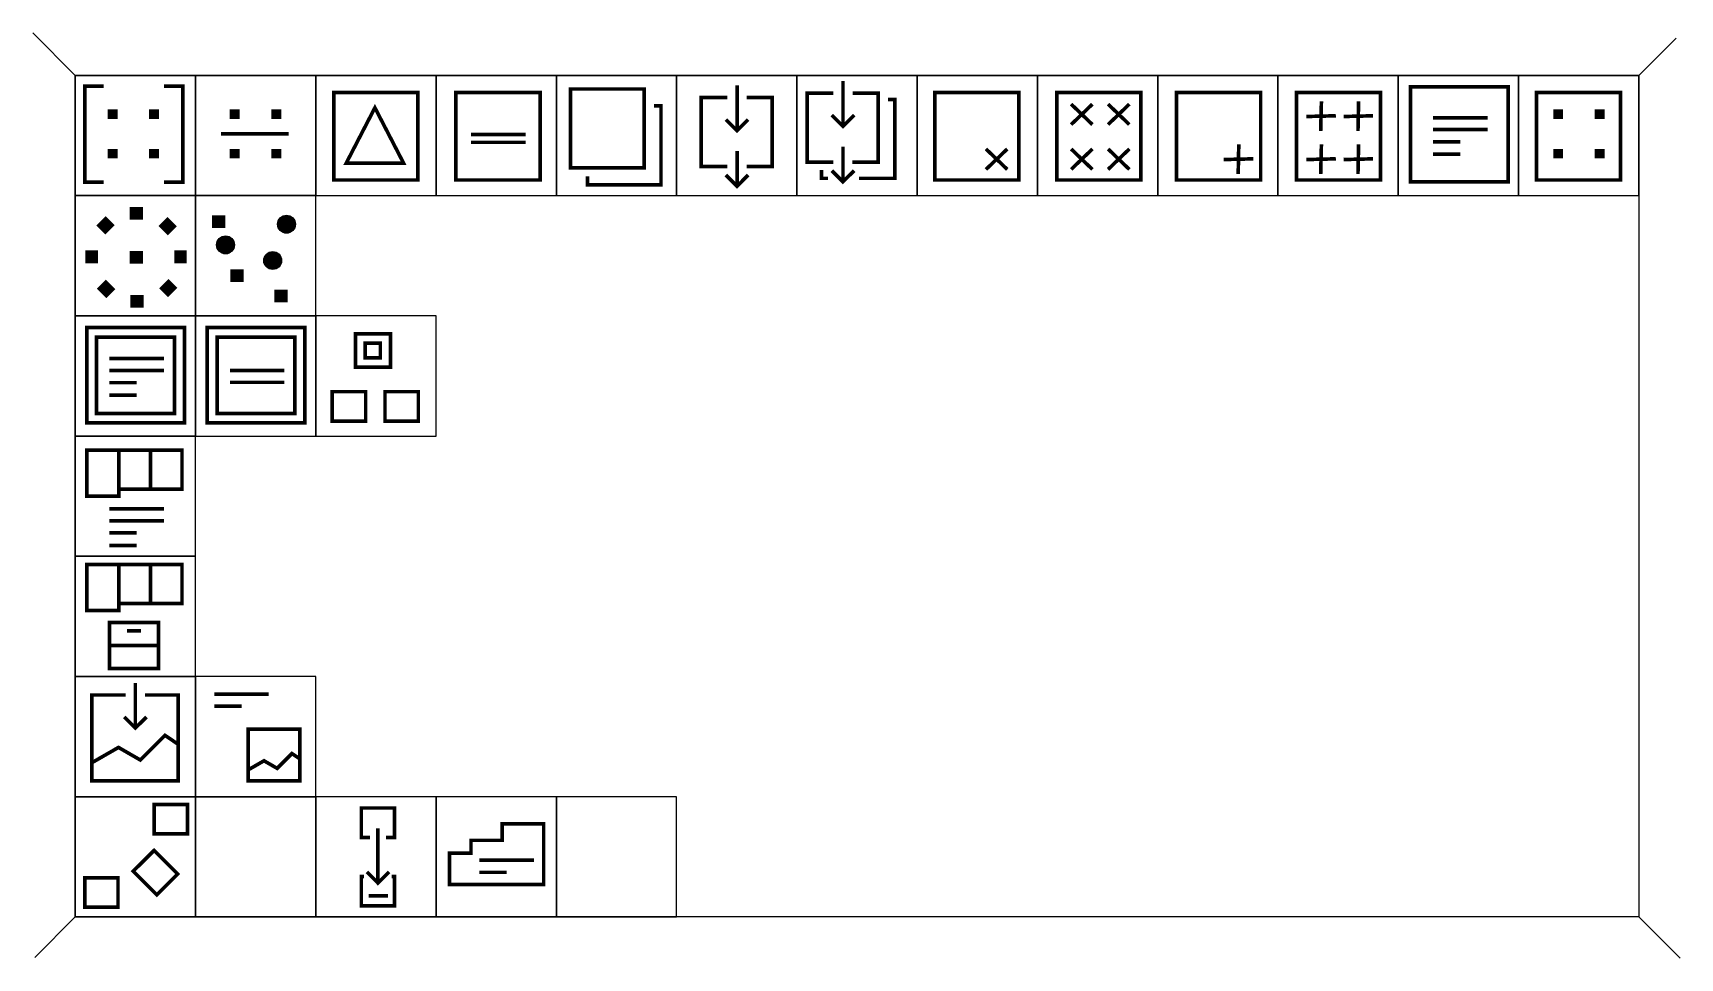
# Model space of a CAD drawing. Header units: millimetres. Extents: x 1901 to 15596, y -5093 to 2602.
import ezdxf

# ---------------------------------------------------------------- set-up
doc = ezdxf.new("R2010")
doc.units = ezdxf.units.MM
doc.layers.add('c1', color=140, linetype='Continuous')
doc.layers.add('c2', color=30, linetype='Continuous')
doc.layers.add('frame', color=7, linetype='Continuous', plot=False)

msp = doc.modelspace()

# ---------------------------------------------------------------- hatches: boundary and pattern name
at = {"layer": 'c1'}
h = msp.add_hatch(color=256, dxfattribs=at)
h.dxf.hatch_style = 1
h.paths.add_polyline_path([(2604, 1966), (2522, 1966), (2522, 1887), (2604, 1887)])
h = msp.add_hatch(color=256, dxfattribs=at)
h.dxf.hatch_style = 1
h.paths.add_polyline_path([(2949, 1966), (2866, 1966), (2866, 1887), (2949, 1887)])
h = msp.add_hatch(color=256, dxfattribs=at)
h.dxf.hatch_style = 1
h.paths.add_polyline_path([(3620, 1966), (3537, 1966), (3537, 1887), (3620, 1887)])
h = msp.add_hatch(color=256, dxfattribs=at)
h.dxf.hatch_style = 1
h.paths.add_polyline_path([(3965, 1966), (3882, 1966), (3882, 1887), (3965, 1887)])
h = msp.add_hatch(color=256, dxfattribs=at)
h.dxf.hatch_style = 1
h.paths.add_polyline_path([(2604, 1638), (2522, 1638), (2522, 1559), (2604, 1559)])
h = msp.add_hatch(color=256, dxfattribs=at)
h.dxf.hatch_style = 1
h.paths.add_polyline_path([(2949, 1638), (2866, 1638), (2866, 1559), (2949, 1559)])
h = msp.add_hatch(color=256, dxfattribs=at)
h.dxf.hatch_style = 1
h.paths.add_polyline_path([(3620, 1638), (3537, 1638), (3537, 1559), (3620, 1559)])
h = msp.add_hatch(color=256, dxfattribs=at)
h.dxf.hatch_style = 1
h.paths.add_polyline_path([(3965, 1638), (3882, 1638), (3882, 1559), (3965, 1559)])
h = msp.add_hatch(color=256, dxfattribs=at)
h.dxf.hatch_style = 1
h.paths.add_polyline_path([(4084, 1011, 1), (3935, 1011, 1)])
h = msp.add_hatch(color=256, dxfattribs=at)
h.dxf.hatch_style = 1
h.paths.add_polyline_path([(3577, 839, 1), (3428, 839, 1)])
h = msp.add_hatch(color=256, dxfattribs=at)
h.dxf.hatch_style = 1
h.paths.add_polyline_path([(2815, 788), (2704, 788), (2704, 682), (2815, 682)])
h = msp.add_hatch(color=256, dxfattribs=at)
h.dxf.hatch_style = 1
h.paths.add_polyline_path([(3968, 709, 1), (3819, 709, 1)])
at = {"layer": 'c2'}
h = msp.add_hatch(color=256, dxfattribs=at)
h.dxf.hatch_style = 1
h.paths.add_polyline_path([(14624, 1966), (14541, 1966), (14541, 1887), (14624, 1887)])
h = msp.add_hatch(color=256, dxfattribs=at)
h.dxf.hatch_style = 1
h.paths.add_polyline_path([(14969, 1966), (14886, 1966), (14886, 1887), (14969, 1887)])
h = msp.add_hatch(color=256, dxfattribs=at)
h.dxf.hatch_style = 1
h.paths.add_polyline_path([(14624, 1638), (14541, 1638), (14541, 1559), (14624, 1559)])
h = msp.add_hatch(color=256, dxfattribs=at)
h.dxf.hatch_style = 1
h.paths.add_polyline_path([(14969, 1638), (14886, 1638), (14886, 1559), (14969, 1559)])
h = msp.add_hatch(color=256, dxfattribs=at)
h.dxf.hatch_style = 1
h.paths.add_polyline_path([(2815, 1154), (2704, 1154), (2704, 1048), (2815, 1048)])
h = msp.add_hatch(color=256, dxfattribs=at)
h.dxf.hatch_style = 1
h.paths.add_polyline_path([(2427, 1001), (2505, 1079), (2580, 1004), (2502, 926)])
h = msp.add_hatch(color=256, dxfattribs=at)
h.dxf.hatch_style = 1
h.paths.add_polyline_path([(3097, 994), (3019, 1072), (2945, 997), (3023, 919)])
h = msp.add_hatch(color=256, dxfattribs=at)
h.dxf.hatch_style = 1
h.paths.add_polyline_path([(3500, 1085), (3390, 1085), (3390, 979), (3500, 979)])
h = msp.add_hatch(color=256, dxfattribs=at)
h.dxf.hatch_style = 1
h.paths.add_polyline_path([(2336, 685), (2336, 795), (2441, 795), (2441, 685)])
h = msp.add_hatch(color=256, dxfattribs=at)
h.dxf.hatch_style = 1
h.paths.add_polyline_path([(3180, 685), (3180, 795), (3075, 795), (3075, 685)])
h = msp.add_hatch(color=256, dxfattribs=at)
h.dxf.hatch_style = 1
h.paths.add_polyline_path([(2432, 474), (2510, 396), (2585, 471), (2507, 549)])
h = msp.add_hatch(color=256, dxfattribs=at)
h.dxf.hatch_style = 1
h.paths.add_polyline_path([(3024, 404), (3102, 482), (3028, 556), (2950, 478)])
h = msp.add_hatch(color=256, dxfattribs=at)
h.dxf.hatch_style = 1
h.paths.add_polyline_path([(3652, 636), (3542, 636), (3542, 530), (3652, 530)])
h = msp.add_hatch(color=256, dxfattribs=at)
h.dxf.hatch_style = 1
h.paths.add_polyline_path([(2711, 316), (2822, 316), (2822, 421), (2711, 421)])
h = msp.add_hatch(color=256, dxfattribs=at)
h.dxf.hatch_style = 1
h.paths.add_polyline_path([(4018, 468), (3908, 468), (3908, 362), (4018, 362)])

# ---------------------------------------------------------------- linework, layer by layer
for p, q in [((2253, 2249), (1901, 2602)), ((15253, 2249), (15564, 2560)), ((2253, -4751), (1915, -5089)), ((15253, -4751), (15596, -5093))]:
    msp.add_line(p, q)
at = {"layer": 'c1', "const_width": 30}
for points in [[(5101, 1379), (4402, 1379), (4402, 2107), (5101, 2107)], [(6117, 1379), (5418, 1379), (5418, 2107), (6117, 2107)], [(6982, 1480), (6371, 1480), (6371, 2136), (6982, 2136)], [(10098, 1379), (9399, 1379), (9399, 2107), (10098, 2107)], [(11113, 1379), (10414, 1379), (10414, 2107), (11113, 2107)], [(12109, 1379), (11410, 1379), (11410, 2107), (12109, 2107)], [(13105, 1379), (12406, 1379), (12406, 2107), (13105, 2107)], [(14166, 1363), (13354, 1363), (13354, 2154), (14166, 2154)], [(15102, 1379), (14403, 1379), (14403, 2107), (15102, 2107)], [(3160, -640), (2348, -640), (2348, 151), (3160, 151)], [(4162, -640), (3350, -640), (3350, 151), (4162, 151)], [(3077, -563), (2430, -563), (2430, 72), (3077, 72)], [(4079, -563), (3432, -563), (3432, 72), (4079, 72)], [(4873, -178), (4582, -178), (4582, 99), (4873, 99)], [(4789, -101), (4663, -101), (4663, 21), (4789, 21)], [(2614, -1251), (2348, -1251), (2348, -868), (2614, -868)], [(3140, -1192), (2614, -1192), (2614, -868), (3140, -868)], [(2614, -2202), (2348, -2202), (2348, -1819), (2614, -1819)], [(3140, -2143), (2614, -2143), (2614, -1819), (3140, -1819)], [(3186, -4060), (2909, -4060), (2909, -3815), (3186, -3815)], [(5365, -4481), (6147, -4481), (6147, -3977), (5803, -3977), (5803, -4114), (5543, -4114), (5543, -4220), (5365, -4220), (5365, -4481)], [(2930, -4567), (2734, -4371), (2908, -4198), (3104, -4394)]]:
    msp.add_lwpolyline(points, close=True, dxfattribs=at)
for points in [[(7674, 1492), (7457, 1492), (7457, 2065), (7675, 2065)], [(7835, 2065), (8046, 2065), (8046, 1492), (7834, 1492)], [(8555, 1528), (8339, 1528), (8339, 2102), (8556, 2102)], [(8716, 2102), (8928, 2102), (8928, 1528), (8715, 1528)], [(2877, -1192), (2877, -868)], [(2877, -2143), (2877, -1819)], [(2671, -3618), (2391, -3618), (2391, -2905), (2672, -2905)], [(2832, -2905), (3107, -2905), (3107, -3618), (2455, -3618)], [(2391, -3468), (2612, -3341), (2794, -3446), (2999, -3241), (3107, -3314)], [(3858, -3618), (3690, -3618), (3690, -3190), (3858, -3190)], [(3858, -3190), (4119, -3190), (4119, -3618), (3728, -3618)], [(3690, -3528), (3822, -3452), (3931, -3515), (4054, -3392), (4119, -3435)], [(4702, -4090), (4631, -4090), (4631, -3845), (4908, -3845), (4908, -4090), (4836, -4090)], [(4769, -4013), (4769, -4469)]]:
    msp.add_lwpolyline(points, dxfattribs=at)
at = {"layer": 'c1'}
msp.add_lwpolyline([(4862, -4376, 30, 30, 0), (4769, -4469, 30, 30, 0), (4677, -4376, 0, 0, 0)], format="xyseb", dxfattribs=at)
for centre in [(4009, 1011), (3502, 839), (3894, 709)]:
    msp.add_circle(centre, 74.5, dxfattribs=at)
at = {"layer": 'c2', "const_width": 30}
for points in [[(8636, 2203), (8636, 1826)], [(2489, 2159), (2333, 2159), (2333, 1362), (2489, 1362)], [(2989, 2159), (3146, 2159), (3146, 1362), (2989, 1362)], [(7755, 2166), (7755, 1790)], [(9009, 2048), (9068, 2048), (9068, 1393), (8768, 1393)], [(7064, 1995), (7123, 1995), (7123, 1339), (6512, 1339), (6512, 1409)], [(10533, 2010), (10710, 1840)], [(10710, 2010), (10533, 1840)], [(10840, 2010), (11017, 1840)], [(11017, 2010), (10840, 1840)], [(12488, 1907), (12734, 1913)], [(12614, 2033), (12608, 1787)], [(12798, 1907), (13043, 1913)], [(12923, 2033), (12918, 1787)], [(13543, 1897), (13996, 1897)], [(13543, 1798), (13996, 1798)], [(3464, 1763), (4026, 1763)], [(5544, 1757), (5997, 1757)], [(5544, 1692), (5997, 1692)], [(8636, 1656), (8636, 1364)], [(9825, 1637), (10002, 1467)], [(10002, 1637), (9825, 1467)], [(10533, 1637), (10710, 1467)], [(10710, 1637), (10533, 1467)], [(10840, 1637), (11017, 1467)], [(11017, 1637), (10840, 1467)], [(11927, 1675), (11922, 1429)], [(12614, 1675), (12608, 1429)], [(12923, 1675), (12918, 1429)], [(13543, 1697), (13770, 1697)], [(7755, 1619), (7755, 1327)], [(11802, 1549), (12047, 1555)], [(12488, 1549), (12734, 1555)], [(12798, 1549), (13043, 1555)], [(13543, 1593), (13770, 1593)], [(8510, 1393), (8457, 1393), (8457, 1462)], [(2537, -106), (2990, -106)], [(2537, -205), (2990, -205)], [(3539, -205), (3992, -205)], [(2537, -307), (2764, -307)], [(2537, -410), (2764, -410)], [(3539, -304), (3992, -304)], [(2537, -1357), (2990, -1357)], [(2537, -1456), (2990, -1456)], [(2537, -1557), (2764, -1557)], [(2537, -1661), (2764, -1661)], [(2684, -2371), (2799, -2371)], [(2538, -2494), (2944, -2494)], [(2752, -2804), (2752, -3180)], [(3408, -2897), (3861, -2897)], [(3408, -2998), (3635, -2998)], [(5613, -4279), (6066, -4279)], [(5613, -4380), (5839, -4380)], [(4883, -4414), (4908, -4414), (4908, -4658), (4631, -4658), (4631, -4414), (4653, -4414)], [(4692, -4576), (4852, -4576)]]:
    msp.add_lwpolyline(points, dxfattribs=at)
for points in [[(4982, 1520), (4506, 1520), (4744, 1980)], [(4667, -627), (4389, -627), (4389, -382), (4667, -382)], [(5105, -627), (4828, -627), (4828, -382), (5105, -382)], [(2944, -2685), (2538, -2685), (2538, -2302), (2944, -2302)], [(2608, -4670), (2331, -4670), (2331, -4425), (2608, -4425)]]:
    msp.add_lwpolyline(points, close=True, dxfattribs=at)
at = {"layer": 'c2'}
for points in [[(8729, 1919, 30, 30, 0), (8636, 1826, 30, 30, 0), (8543, 1919, 0, 0, 0)], [(7847, 1882, 30, 30, 0), (7755, 1790, 30, 30, 0), (7662, 1882, 0, 0, 0)], [(7847, 1420, 30, 30, 0), (7755, 1327, 30, 30, 0), (7662, 1420, 0, 0, 0)], [(8729, 1457, 30, 30, 0), (8636, 1364, 30, 30, 0), (8543, 1457, 0, 0, 0)], [(2845, -3088, 30, 30, 0), (2752, -3180, 30, 30, 0), (2660, -3088, 0, 0, 0)]]:
    msp.add_lwpolyline(points, format="xyseb", dxfattribs=at)
at = {"layer": 'frame'}
for points in [[(2253, 1249), (3253, 1249), (3253, 2249), (2253, 2249)], [(2253, 2249), (15253, 2249), (15253, -4751), (2253, -4751)], [(3253, 1249), (4253, 1249), (4253, 2249), (3253, 2249)], [(4253, 1249), (5253, 1249), (5253, 2249), (4253, 2249)], [(5253, 1249), (6253, 1249), (6253, 2249), (5253, 2249)], [(6253, 1249), (7253, 1249), (7253, 2249), (6253, 2249)], [(7253, 1249), (8253, 1249), (8253, 2249), (7253, 2249)], [(8253, 1249), (9253, 1249), (9253, 2249), (8253, 2249)], [(9253, 1249), (10253, 1249), (10253, 2249), (9253, 2249)], [(10253, 1249), (11253, 1249), (11253, 2249), (10253, 2249)], [(11253, 1249), (12253, 1249), (12253, 2249), (11253, 2249)], [(12253, 1249), (13253, 1249), (13253, 2249), (12253, 2249)], [(13253, 1249), (14253, 1249), (14253, 2249), (13253, 2249)], [(14253, 1249), (15253, 1249), (15253, 2249), (14253, 2249)], [(2253, 249), (3253, 249), (3253, 1249), (2253, 1249)], [(3253, 249), (4253, 249), (4253, 1249), (3253, 1249)], [(2253, -751), (3253, -751), (3253, 249), (2253, 249)], [(3253, -751), (4253, -751), (4253, 249), (3253, 249)], [(4253, -751), (5253, -751), (5253, 249), (4253, 249)], [(2253, -1751), (3253, -1751), (3253, -751), (2253, -751)], [(2253, -2751), (3253, -2751), (3253, -1751), (2253, -1751)], [(2253, -3751), (3253, -3751), (3253, -2751), (2253, -2751)], [(3253, -3751), (4253, -3751), (4253, -2751), (3253, -2751)], [(2253, -4751), (3253, -4751), (3253, -3751), (2253, -3751)], [(3253, -4751), (4253, -4751), (4253, -3751), (3253, -3751)], [(4253, -4751), (5253, -4751), (5253, -3751), (4253, -3751)], [(5253, -4751), (6253, -4751), (6253, -3751), (5253, -3751)], [(6253, -4751), (7253, -4751), (7253, -3751), (6253, -3751)]]:
    msp.add_lwpolyline(points, close=True, dxfattribs=at)

doc.saveas('drawing.dxf')
